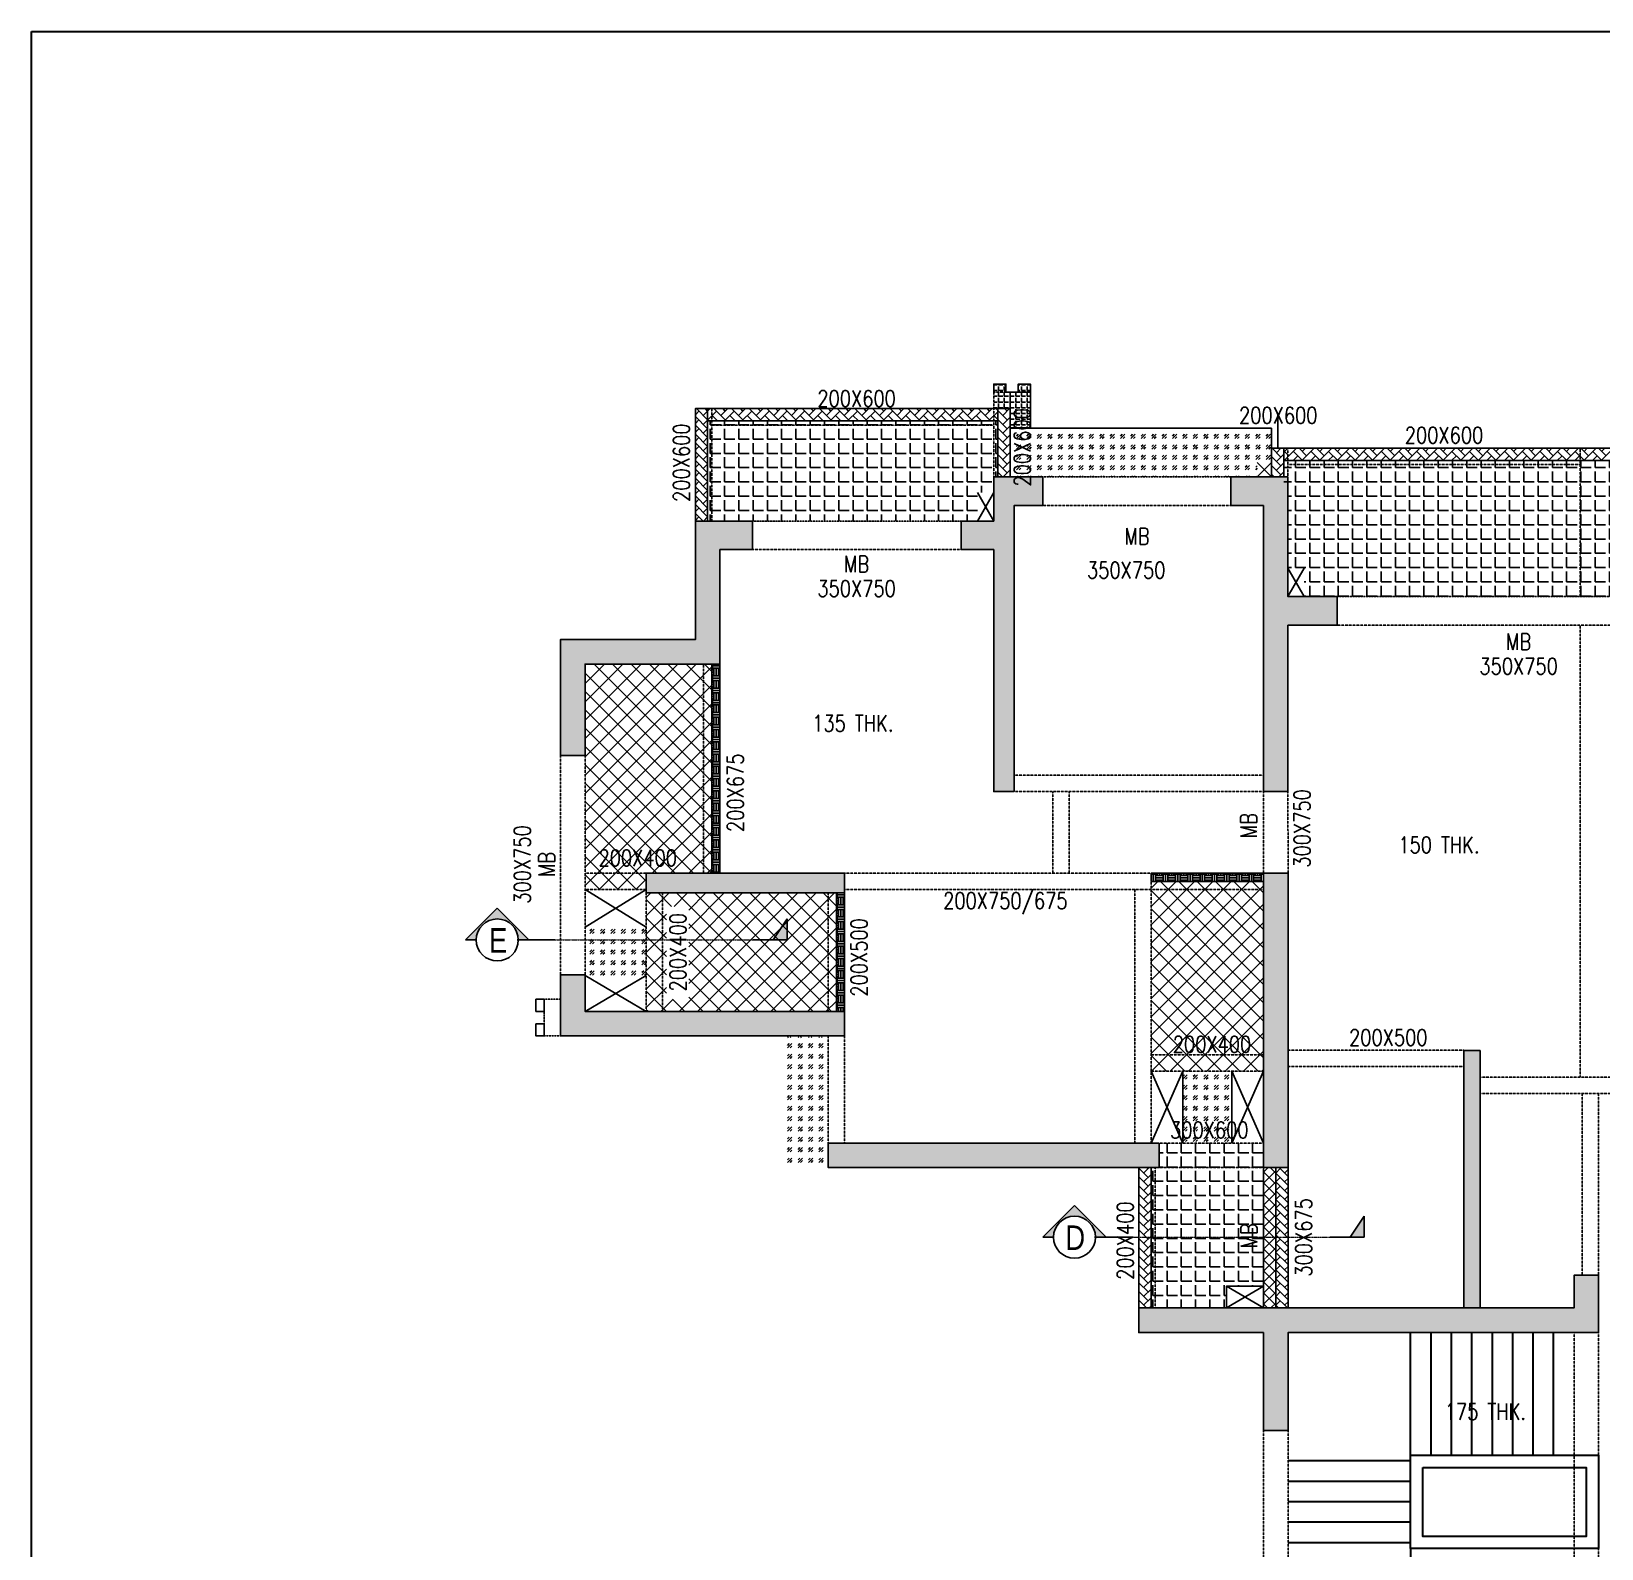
# Model space of a CAD drawing. Header units: millimetres. Extents: x 4277 to 218637, y 6776 to 49510.
# Drawn here: x 77037 to 96248, y 30947 to 49510 of the extents above; entities that cross this region are included whole.
import ezdxf
from ezdxf.enums import TextEntityAlignment as Align

# ---------------------------------------------------------------- set-up
doc = ezdxf.new("R2010")
doc.units = ezdxf.units.MM
for name, pattern in [('DASHED2', [0.375, 0.25, -0.125]), ('DOT', [0.25, 0, -0.25]), ('HIDDEN', [0.375, 0.25, -0.125])]:
    doc.linetypes.add(name, pattern=pattern)
for name, color, linetype in [('BEAM', 3, 'DASHED2'), ('BEAM NO', 3, 'Continuous'), ('COL', 6, 'Continuous'), ('col solid', 20, 'Continuous'), ('COVER', 2, 'Continuous'), ('CUT', 9, 'Continuous'), ('DIM.', 11, 'Continuous'), ('DOTED LINE', 7, 'DOT'), ('HAT', 30, 'Continuous'), ('S-Refr-Sect', 2, 'Continuous'), ('SLAB NO', 3, 'Continuous'), ('SYMBOL', 1, 'Continuous')]:
    doc.layers.add(name, color=color, linetype=linetype)
for name, color, linetype, lineweight in [('BEAM SIZES', 3, 'Continuous', 0), ('Boundary', 40, 'Continuous', 30), ('OTHER', 7, 'Continuous', 30), ('RC PARDI 100MM', 2, 'Continuous', 25), ('RC PARDI 150MM', 2, 'Continuous', 25), ('RC PARDI 200MM', 2, 'Continuous', 25)]:
    doc.layers.add(name, color=color, linetype=linetype, lineweight=lineweight)
doc.styles.add('Arial', font='arial.ttf')
doc.styles.add('romance', font='SIMPLEX.shx')
doc.styles.add('ROMANS', font='romans.shx', dxfattribs={"width": 1.2})
doc.dimstyles.new('25T', dxfattribs={"dimscale": 0.25, "dimtxt": 200, "dimasz": 180, "dimexe": 50, "dimexo": 50, "dimgap": 75, "dimtad": 1, "dimdec": 0, "dimzin": 0, "dimdsep": 46, "dimtxsty": 'romance', "dimcen": 0.09, "dimdle": 150, "dimclrd": 11, "dimclre": 11, "dimclrt": 2, "dimadec": 0, "dimazin": 0, "dimtfac": 1, "dimtdec": 0, "dimtofl": 0, "dimtmove": 0, "dimatfit": 3, "dimfxl": 1, "dimtolj": 1, "dimtzin": 0, "dimarcsym": 0})
pattern_1 = [(0, (140000.34, -120499.32), (0, 174.625), [127, -47.625]), (90, (140000.34, -120499.32), (-174.625, 1e-14), [127, -47.625])]
pattern_2 = [(45, (140000.34, -120499.32), (-112.2532, 112.2532), []), (135, (140000.34, -120499.32), (-112.2532, -112.2532), [])]
pattern_3 = [(45, (140000.34, -120499.316), (0, 107.763073), [228.6, -76.2]), (135, (140054.224, -120445.435), (1e-14, 107.763073), [228.6, -76.2])]
pattern_4 = [(45, (140000.34, -120499.32), (127.27922, 0), [75, -105]), (45, (140032.16, -120499.32), (127.27922, 0), [30, -150]), (45, (140000.34, -120467.5), (127.27922, 0), [30, -150])]
pattern_5 = [(0, (140000.34, -120499.316), (0, 69.85), [50.8, -19.05]), (90, (140000.34, -120499.316), (-69.85, 4e-15), [50.8, -19.05])]

# ---------------------------------------------------------------- blocks, each defined once
blk = doc.blocks.new('A-SEC-REF-ARROW')
at = {"layer": 'S-Refr-Sect'}
h = blk.add_hatch(color=11, dxfattribs=at)
edge = h.paths.add_edge_path()
edge.add_line((0, 904), (0, 600))
edge.add_arc((0, 0), 600, 90, 180)
edge.add_arc((0, 0), 600, 180, 270)
edge.add_line((0, -600), (0, -904))
edge.add_line((0, -904), (-904, 0))
edge.add_line((-904, 0), (0, 904))
at = {"layer": 'S-Refr-Sect', "color": 11, "linetype": 'Continuous', "ltscale": 100}
for p, q in [((-904, 0), (0, 904)), ((0, 904), (0, 600)), ((0, -904), (-904, 0)), ((0, -600), (0, -904))]:
    blk.add_line(p, q, dxfattribs=at)
at = {"layer": 'S-Refr-Sect', "color": 2, "linetype": 'Continuous'}
blk.add_circle((0, 0), 600, dxfattribs=at)
blk = doc.blocks.new('SECTION')
at = {"layer": 'SYMBOL', "color": 2, "linetype": 'Continuous'}
blk.add_line((1582547, -157327), (1583086, -157327), dxfattribs=at)
at = {"layer": 'SYMBOL', "ltscale": 800, "xscale": -0.500000000299394, "yscale": 0.5000000005322244, "zscale": 0.5, "rotation": 89.96648996946367}
blk.add_blockref('A-SEC-REF-ARROW', (1583371, -157327), dxfattribs=at)
at = {"layer": 'SYMBOL', "color": 1, "linetype": 'Continuous', "style": 'Arial', "width": 0.8}
blk.add_attdef('1', text='', height=350, dxfattribs=at).set_placement((1583359, -157334), align=Align.MIDDLE)
blk = doc.blocks.new('SEC-END')
at = {"linetype": 'Continuous'}
for p, q in [((-300, 0), (0, 200)), ((0, 0), (-300, 0))]:
    blk.add_line(p, q, dxfattribs=at)
blk.add_solid([(-300, 0), (0, 0), (-300, 0), (0, 200)], dxfattribs=at)
blk = doc.blocks.new('SEC-T1')
at = {"layer": 'S-Refr-Sect', "linetype": 'Continuous'}
blk.add_line((0, 4.84), (0, 0), dxfattribs=at)
at = {"layer": 'S-Refr-Sect', "extrusion": (0, 0, -1), "xscale": 0.009999999999998, "yscale": 0.009999999999998, "zscale": -0.01, "rotation": 180}
blk.add_blockref('SEC-END', (0, 4.84), dxfattribs=at)

msp = doc.modelspace()

# ---------------------------------------------------------------- hatches: boundary and pattern name
at = {"layer": 'col solid'}
h = msp.add_hatch(color=256, dxfattribs=at)
h.dxf.hatch_style = 1
h.paths.add_polyline_path([(88810, 44059), (89410, 44059), (89410, 43709), (89060, 43709), (89060, 40209), (88810, 40209), (88810, 43169), (88411, 43169), (88411, 43519), (88810, 43519)])
h = msp.add_hatch(color=256, dxfattribs=at)
h.dxf.hatch_style = 1
h.paths.add_polyline_path([(92410, 42244), (92410, 40209), (92110, 40209), (92110, 43709), (91710, 43709), (91710, 44059), (92410, 44059), (92410, 42594), (93011, 42594), (93011, 42244), (92410, 42244)])
h = msp.add_hatch(color=256, dxfattribs=at)
h.dxf.hatch_style = 1
h.paths.add_polyline_path([(85160, 41769), (83810, 41769), (83810, 40649), (83510, 40649), (83510, 42069), (85160, 42069), (85160, 43519), (85860, 43519), (85860, 43169), (85460, 43169), (85460, 41769)])
h = msp.add_hatch(color=256, dxfattribs=at)
h.dxf.hatch_style = 1
h.paths.add_polyline_path([(86985, 39212), (84560, 39212), (84560, 38969), (86985, 38969)])
h = msp.add_hatch(color=256, dxfattribs=at)
h.dxf.hatch_style = 1
h.paths.add_polyline_path([(92412, 39209), (92110, 39209), (92110, 35609), (92412, 35609)])
h = msp.add_hatch(color=256, dxfattribs=at)
h.dxf.hatch_style = 1
h.paths.add_polyline_path([(86985, 37219), (86985, 37519), (83810, 37519), (83810, 37969), (83510, 37969), (83510, 37219)])
h = msp.add_hatch(color=256, dxfattribs=at)
h.dxf.hatch_style = 1
h.paths.add_polyline_path([(94561, 33891), (94761, 33891), (94762, 33891), (94762, 37041), (94562, 37041)])
h = msp.add_hatch(color=256, dxfattribs=at)
h.dxf.hatch_style = 1
h.paths.add_polyline_path([(90835, 35909), (86785, 35909), (86785, 35609), (90835, 35609)])
h = msp.add_hatch(color=256, dxfattribs=at)
h.dxf.hatch_style = 1
h.paths.add_polyline_path([(96211, 33591), (96211, 34291), (95911, 34291), (95911, 33891), (90585, 33891), (90585, 33591), (92111, 33591), (92111, 33191), (92411, 33191), (92411, 33591)])
h = msp.add_hatch(color=256, dxfattribs=at)
h.dxf.hatch_style = 1
h.paths.add_polyline_path([(96211, 33591), (96211, 34291), (95911, 34291), (95911, 33891), (92411, 33891), (92411, 33891), (92111, 33891), (92112, 33891), (90585, 33891), (90585, 33591), (92111, 33591), (92111, 32391), (92411, 32391), (92411, 33591)])
at = {"layer": 'HAT'}
h = msp.add_hatch(dxfattribs=at)
h.set_pattern_fill('ANGLE', color=256, scale=10)
h.set_pattern_definition(pattern_5)
h.paths.add_polyline_path([(88810, 45094), (88960, 45094), (88960, 45194), (88810, 45194)])
h = msp.add_hatch(dxfattribs=at)
h.set_pattern_fill('ANGLE', color=256, scale=10)
h.set_pattern_definition(pattern_5)
h.paths.add_polyline_path([(89110, 45194), (89260, 45194), (89260, 45094), (89110, 45094)])
h = msp.add_hatch(dxfattribs=at)
h.set_pattern_fill('ANGLE', color=256, scale=10)
h.set_pattern_definition(pattern_5)
h.paths.add_polyline_path([(89010, 45094), (88810, 45094), (88810, 44894), (89010, 44894)])
h = msp.add_hatch(dxfattribs=at)
h.set_pattern_fill('ANGLE', color=256, scale=10)
h.set_pattern_definition(pattern_5)
h.paths.add_polyline_path([(89010, 45094), (89260, 45094), (89260, 44659), (89010, 44659)])
h = msp.add_hatch(dxfattribs=at)
h.set_pattern_fill('ANGLE', color=256, scale=25)
h.set_pattern_definition(pattern_1)
h.paths.add_polyline_path([(85310, 44744), (88860, 44744), (88860, 44059), (88810, 44059), (88810, 43869), (88611, 43869), (88610, 43519), (85310, 43519)])
h = msp.add_hatch(dxfattribs=at)
h.set_pattern_fill('GOST_GLASS', color=256, scale=15)
h.set_pattern_definition([(45, (140000.35, -120299.32), (127.27922, 0), [75, -105]), (45, (140032.17, -120299.32), (127.27922, 0), [30, -150]), (45, (140000.35, -120267.5), (127.27922, 0), [30, -150])])
h.paths.add_polyline_path([(92210, 44654), (89010, 44654), (89010, 44059), (92035, 44059), (92035, 44234), (92210, 44234)])
h = msp.add_hatch(dxfattribs=at)
h.set_pattern_fill('ANGLE', color=256, scale=25)
h.set_pattern_definition(pattern_1)
h.paths.add_polyline_path([(92360, 44259), (95985, 44259), (95985, 42594), (92610, 42594), (92610, 42944), (92410, 42944), (92410, 43859), (92360, 43859)])
h = msp.add_hatch(dxfattribs=at)
h.set_pattern_fill('ANGLE', color=256, scale=25)
h.set_pattern_definition(pattern_1)
h.paths.add_polyline_path([(96375, 43959), (96655, 43959), (96655, 42836), (96375, 42836)], flags=16)
h.paths.add_polyline_path([(95985, 44259), (99610, 44259), (99610, 43759), (99560, 43759), (99560, 42944), (99360, 42944), (99360, 42594), (95985, 42594)])
at = {"layer": 'HAT', "linetype": 'ByBlock'}
h = msp.add_hatch(dxfattribs=at)
h.set_pattern_fill('ANSI37', color=256, scale=50)
h.set_pattern_definition(pattern_2)
edge = h.paths.add_edge_path()
edge.add_line((83810, 41769), (85360, 41769))
edge.add_line((85360, 41769), (85360, 39209))
edge.add_line((85360, 39209), (84560, 39209))
edge.add_line((84560, 39209), (84560, 39009))
edge.add_line((84560, 39009), (83810, 39009))
edge.add_line((83810, 39009), (83810, 41769))
h = msp.add_hatch(dxfattribs=at)
h.set_pattern_fill('ANSI37', color=256, scale=50)
h.set_pattern_definition(pattern_2)
h.paths.add_polyline_path([(90735, 36789), (92110, 36789), (92110, 39109), (90735, 39109)])
h = msp.add_hatch(dxfattribs=at)
h.set_pattern_fill('ANSI37', color=256, scale=50)
h.set_pattern_definition(pattern_2)
h.paths.add_polyline_path([(84807, 38803), (85080, 38803), (85080, 37669), (84807, 37669)])
h.paths.add_polyline_path([(84560, 38969), (86885, 38969), (86885, 37519), (84560, 37519)])
at = {"layer": 'HAT'}
h = msp.add_hatch(dxfattribs=at)
h.set_pattern_fill('GOST_GLASS', color=256, scale=15)
h.set_pattern_definition(pattern_4)
h.paths.add_polyline_path([(83810, 38549), (84560, 38549), (84560, 37959), (83810, 37959)])
h = msp.add_hatch(dxfattribs=at)
h.set_pattern_fill('GOST_GLASS', color=256, scale=15)
h.set_pattern_definition(pattern_4)
h.paths.add_polyline_path([(86235, 37209), (86785, 37209), (86785, 35609), (86235, 35609)])
h = msp.add_hatch(dxfattribs=at)
h.set_pattern_fill('GOST_GLASS', color=256, scale=15)
h.set_pattern_definition(pattern_4)
h.paths.add_polyline_path([(91123, 36789), (91723, 36789), (91723, 35909), (91123, 35909)])
h = msp.add_hatch(dxfattribs=at)
h.set_pattern_fill('ANGLE', color=256, scale=25)
h.set_pattern_definition(pattern_1)
h.paths.add_polyline_path([(90835, 35909), (92110, 35909), (92110, 35609), (90835, 35609)])
h = msp.add_hatch(dxfattribs=at)
h.set_pattern_fill('ANGLE', color=256, scale=25)
h.set_pattern_definition(pattern_1)
edge = h.paths.add_edge_path()
edge.add_line((90735, 35609), (92135, 35609))
edge.add_line((92135, 35609), (92112, 34159))
edge.add_line((92112, 34159), (91660, 34159))
edge.add_line((91660, 34159), (91660, 33891))
edge.add_line((91660, 33891), (90735, 33891))
edge.add_line((90735, 33891), (90735, 35609))
at = {"layer": 'HAT', "linetype": 'ByBlock'}
h = msp.add_hatch(dxfattribs=at)
h.set_pattern_fill('ANSI37', color=256, scale=30)
h.set_pattern_definition([(45, (140000.34, -120499.32), (-67.35192, 67.35192), []), (135, (140000.34, -120499.32), (-67.35192, -67.35192), [])])
h.paths.add_polyline_path([(92111, 33891), (92261, 33891), (92261, 35609), (92112, 35609)])
at = {"layer": 'RC PARDI 100MM'}
h = msp.add_hatch(dxfattribs=at)
h.set_pattern_fill('EARTH', color=30, scale=300, angle=270)
h.set_pattern_definition([(270, (-84412.21, 215258.9), (75, -75), [75, -75]), (270, (-84384.085, 215258.9), (75, -75), [75, -75]), (270, (-84355.96, 215258.9), (75, -75), [75, -75]), (360, (-84346.585, 215249.53), (75, 75), [75, -75]), (360, (-84346.585, 215221.4), (75, 75), [75, -75]), (360, (-84346.585, 215193.28), (75, 75), [75, -75])])
h.paths.add_polyline_path([(85460, 41769), (85460, 39209), (85360, 39209), (85360, 41769)])
h = msp.add_hatch(dxfattribs=at)
h.set_pattern_fill('EARTH', color=30, scale=300, angle=180)
h.set_pattern_definition([(180, (265625.13, 208981.15), (-75, -75), [75, -75]), (180, (265625.13, 208953.02), (-75, -75), [75, -75]), (180, (265625.13, 208924.9), (-75, -75), [75, -75]), (270, (265615.755, 208915.52), (75, -75), [75, -75]), (270, (265587.63, 208915.52), (75, -75), [75, -75]), (270, (265559.505, 208915.52), (75, -75), [75, -75])])
h.paths.add_polyline_path([(92110, 39109), (90735, 39109), (90735, 39209), (92110, 39209)])
h = msp.add_hatch(dxfattribs=at)
h.set_pattern_fill('EARTH', color=30, scale=300, angle=270)
h.set_pattern_definition([(270, (-82887.21, 212458.9), (75, -75), [75, -75]), (270, (-82859.085, 212458.9), (75, -75), [75, -75]), (270, (-82830.96, 212458.9), (75, -75), [75, -75]), (360, (-82821.585, 212449.53), (75, 75), [75, -75]), (360, (-82821.585, 212421.4), (75, 75), [75, -75]), (360, (-82821.585, 212393.28), (75, 75), [75, -75])])
h.paths.add_polyline_path([(86985, 38969), (86985, 37519), (86885, 37519), (86885, 38969)])
at = {"layer": 'RC PARDI 150MM'}
h = msp.add_hatch(dxfattribs=at)
h.set_pattern_fill('AR-HBONE', color=30, scale=0.75)
h.set_pattern_definition(pattern_3)
h.paths.add_polyline_path([(85160, 43519), (85310, 43519), (85310, 44894), (85160, 44894)])
h = msp.add_hatch(dxfattribs=at)
h.set_pattern_fill('AR-HBONE', color=30, scale=0.75)
h.set_pattern_definition(pattern_3)
h.paths.add_polyline_path([(85310, 44894), (88860, 44894), (88860, 44744), (85310, 44744)])
h = msp.add_hatch(dxfattribs=at)
h.set_pattern_fill('AR-HBONE', color=30, scale=0.75)
h.set_pattern_definition(pattern_3)
h.paths.add_polyline_path([(89010, 44059), (88860, 44059), (88860, 44894), (89010, 44894)])
h = msp.add_hatch(dxfattribs=at)
h.set_pattern_fill('AR-HBONE', color=30, scale=0.75)
h.set_pattern_definition([(45, (143349.86, -120199.316), (0, 107.763073), [228.6, -76.2]), (135, (143403.74, -120145.434), (1e-14, 107.763073), [228.6, -76.2])])
h.paths.add_polyline_path([(92360, 44059), (92210, 44059), (92210, 44409), (92360, 44409)])
h = msp.add_hatch(dxfattribs=at)
h.set_pattern_fill('AR-HBONE', color=30, scale=0.75)
h.set_pattern_definition([(45, (140000.34, -120399.316), (0, 107.763073), [228.6, -76.2]), (135, (140054.224, -120345.435), (1e-14, 107.763073), [228.6, -76.2])])
h.paths.add_polyline_path([(92360, 44409), (99610, 44409), (99610, 44259), (92360, 44259)])
h = msp.add_hatch(dxfattribs=at)
h.set_pattern_fill('AR-HBONE', color=30, scale=0.75)
h.set_pattern_definition(pattern_3)
h.paths.add_polyline_path([(90585, 35609), (90735, 35609), (90735, 33891), (90585, 33891)])
h = msp.add_hatch(dxfattribs=at)
h.set_pattern_fill('AR-HBONE', color=30, scale=0.75)
h.set_pattern_definition(pattern_3)
h.paths.add_polyline_path([(92261, 33891), (92411, 33891), (92412, 35609), (92262, 35609)])

# ---------------------------------------------------------------- linework, layer by layer
at = {"layer": 'BEAM', "ltscale": 10}
for p, q in [((88810, 45094, 0), (88810, 44059, 0)), ((89010, 45094, 0), (88810, 45094, 0)), ((89010, 45094, 0), (89010, 44059, 0)), ((85160, 43519), (85160, 44894, 0)), ((85160, 44894, 0), (85360, 44894, 0)), ((85360, 43519), (85360, 44894, 0)), ((85360, 44894, 0), (88810, 44894, 0)), ((88810, 44894, 0), (89010, 44894, 0)), ((85360, 44694, 0), (88810, 44694, 0)), ((92210, 44059, 0), (92210, 44409, 0)), ((92210, 44409, 0), (92410, 44409, 0)), ((92410, 44059, 0), (92410, 44409, 0)), ((95985, 44409, 0), (92410, 44409, 0)), ((95985, 42594, 0), (95985, 44409, 0)), ((96285, 44409, 0), (95985, 44409, 0)), ((95985, 44209, 0), (92410, 44209, 0)), ((85260, 41769, 0), (85260, 39209, 0)), ((90735, 35909, 0), (90735, 39209, 0)), ((84560, 39009, 0), (83810, 39009, 0)), ((90635, 39009, 0), (92110, 39009, 0)), ((84560, 38969, 0), (84560, 37519, 0)), ((86785, 38969, 0), (86785, 37519, 0)), ((86785, 37219, 0), (86785, 35909, 0)), ((92110, 36789, 0), (90735, 36789, 0)), ((90785, 35909, 0), (92110, 35909, 0)), ((90585, 35609, 0), (90585, 33891, 0)), ((90785, 35609, 0), (90785, 33891, 0)), ((90785, 35609, 0), (92110, 35609, 0)), ((92111, 32391, 0), (92111, 30647, 0)), ((92411, 32391, 0), (92411, 30647, 0))]:
    msp.add_line(p, q, dxfattribs=at)
at = {"layer": 'BEAM', "color": 4}
for p, q in [((89410, 44059, 0), (91710, 44059, 0)), ((85860, 43519, 0), (88411, 43519, 0)), ((93011, 42594, 0), (98960, 42594, 0))]:
    msp.add_line(p, q, dxfattribs=at)
at = {"layer": 'BEAM', "color": 4, "linetype": 'HIDDEN', "ltscale": 10}
for p, q in [((89410, 43709, 0), (91710, 43709, 0)), ((85860, 43169, 0), (88411, 43169, 0)), ((93011, 42244, 0), (98960, 42244, 0)), ((92110, 39209, 0), (92110, 40209, 0)), ((92410, 40209, 0), (92412, 39209, 0)), ((92112, 35609, 0), (92112, 33897, 0)), ((92412, 35609, 0), (92412, 33891, 0)), ((95911, 33591, 0), (95911, 29447, 0)), ((96211, 33591, 0), (96211, 29447, 0))]:
    msp.add_line(p, q, dxfattribs=at)
at = {"layer": 'BEAM', "linetype": 'HIDDEN', "ltscale": 10}
for p, q in [((95985, 36716, 0), (95985, 42244, 0)), ((85460, 41769, 0), (85460, 39209, 0)), ((89060, 40409, 0), (92110, 40409, 0)), ((89060, 40209, 0), (92110, 40209, 0)), ((89535, 40209, 0), (89535, 39209, 0)), ((89735, 40209, 0), (89735, 39209, 0)), ((84560, 39209, 0), (83810, 39209, 0)), ((86985, 39209, 0), (92110, 39209, 0)), ((86985, 39009, 0), (90635, 39009, 0)), ((90535, 35909, 0), (90535, 39009, 0)), ((84760, 38969, 0), (84760, 37519, 0)), ((86985, 38969, 0), (86985, 37519, 0)), ((86985, 37219, 0), (86985, 35909, 0)), ((92110, 36989, 0), (90735, 36989, 0)), ((94562, 37044, 0), (92412, 37044, 0)), ((94562, 36844, 0), (92412, 36844, 0)), ((99010, 36716, 0), (94762, 36716, 0)), ((99010, 36516, 0), (94762, 36516, 0)), ((96010, 34291, 0), (96010, 36516, 0)), ((96210, 34291, 0), (96210, 36516, 0))]:
    msp.add_line(p, q, dxfattribs=at)
at = {"layer": 'BEAM', "color": 4, "ltscale": 10}
for p, q in [((83510, 40649, 0), (83510, 37969, 0)), ((83810, 40649, 0), (83810, 37969, 0))]:
    msp.add_line(p, q, dxfattribs=at)
at = {"layer": 'BEAM', "elevation": 0}
msp.add_lwpolyline([(83310, 37669), (83510, 37669), (83510, 37219), (83310, 37219)], close=True, dxfattribs=at)
at = {"layer": 'Boundary'}
msp.add_lwpolyline([(77037, 49510), (138550, 49510), (138550, 6776), (77037, 6776)], close=True, dxfattribs=at)
at = {"layer": 'COL', "elevation": 0}
for points in [[(88810, 44059), (89410, 44059), (89410, 43709), (89060, 43709), (89060, 40209), (88810, 40209), (88810, 43169), (88411, 43169), (88411, 43519), (88810, 43519)], [(92410, 42244), (92410, 40209), (92110, 40209), (92110, 43709), (91710, 43709), (91710, 44059), (92410, 44059), (92410, 42594), (93011, 42594), (93011, 42244), (92410, 42244)], [(86985, 39212), (84560, 39212), (84560, 38969), (86985, 38969)], [(92412, 39209), (92110, 39209), (92110, 35609), (92412, 35609)], [(86985, 37219), (86985, 37519), (83810, 37519), (83810, 37969), (83510, 37969), (83510, 37219)], [(90835, 35909), (86785, 35909), (86785, 35609), (90835, 35609)], [(96211, 33591), (96211, 34291), (95911, 34291), (95911, 33891), (92411, 33891), (92411, 33891), (92111, 33891), (92112, 33891), (90585, 33891), (90585, 33591), (92111, 33591), (92111, 32391), (92411, 32391), (92411, 33591)]]:
    msp.add_lwpolyline(points, close=True, dxfattribs=at)
for points in [[(85160, 41769), (83810, 41769), (83810, 40649), (83510, 40649), (83510, 42069), (85160, 42069), (85160, 43519), (85860, 43519), (85860, 43169), (85460, 43169), (85460, 41769), (85160, 41769)], [(94762, 33891), (94762, 37041), (94562, 37041), (94561, 33891), (94761, 33891)]]:
    msp.add_lwpolyline(points, dxfattribs=at)
at = {"layer": 'COVER'}
for p, q in [((92210, 44654, 0), (89010, 44654, 0)), ((92210, 44654, 0), (92210, 44409, 0)), ((91123, 36789, 0), (91123, 35909, 0)), ((91723, 36789, 0), (91723, 35909, 0))]:
    msp.add_line(p, q, dxfattribs=at)
at = {"layer": 'COVER', "elevation": 0}
msp.add_lwpolyline([(88810, 45094), (88810, 45194), (88960, 45194), (88960, 45094), (89110, 45094), (89110, 45194), (89260, 45194), (89260, 44659), (89010, 44659)], dxfattribs=at)
for points in [[(89010, 45094), (89260, 45094), (89260, 44659), (89010, 44659)], [(85160, 43519), (85310, 43519), (85310, 44894), (85160, 44894)], [(85310, 44894), (88860, 44894), (88860, 44744), (85310, 44744)], [(89010, 44059), (88860, 44059), (88860, 44894), (89010, 44894)], [(92360, 44059), (92210, 44059), (92210, 44409), (92360, 44409)], [(92360, 44409), (99610, 44409), (99610, 44259), (92360, 44259)], [(83210, 37669), (83310, 37669), (83310, 37519), (83210, 37519)], [(83210, 37369), (83310, 37369), (83310, 37219), (83210, 37219)], [(90585, 35609), (90735, 35609), (90735, 33891), (90585, 33891)], [(92111, 33891), (92261, 33891), (92261, 35609), (92112, 35609)], [(92261, 33891), (92411, 33891), (92412, 35609), (92262, 35609)], [(92112, 34159), (91660, 34159), (91660, 33891), (92112, 33891)]]:
    msp.add_lwpolyline(points, close=True, dxfattribs=at)
at = {"layer": 'COVER', "const_width": 0.1, "elevation": 0}
for points in [[(92035, 44234), (92210, 44234), (92210, 44059), (92035, 44059)], [(88611, 43869), (88810, 43869), (88810, 43519), (88611, 43519)], [(92610, 42944), (92410, 42944), (92410, 42594), (92610, 42594)]]:
    msp.add_lwpolyline(points, close=True, dxfattribs=at)
for points in [[(84560, 38549), (83810, 38549), (83810, 37959), (84560, 37959)], [(86785, 35609), (86235, 35609), (86235, 37209)]]:
    msp.add_lwpolyline(points, dxfattribs=at)
at = {"layer": 'CUT'}
for p, q in [((92035, 44059, 0), (92210, 44234, 0)), ((92035, 44234, 0), (92210, 44059, 0)), ((88611, 43869, 0), (88810, 43519, 0)), ((88611, 43519, 0), (88810, 43869, 0)), ((92610, 42944, 0), (92410, 42594, 0)), ((92610, 42594, 0), (92410, 42944, 0)), ((84560, 38549, 0), (83810, 39009, 0)), ((83810, 38549, 0), (84560, 39009, 0)), ((84560, 37959, 0), (83810, 37519, 0)), ((84560, 37519, 0), (83810, 37959, 0)), ((90735, 36789, 0), (91123, 35909, 0)), ((90735, 35909, 0), (91123, 36789, 0)), ((91723, 36789, 0), (92110, 35909, 0)), ((91723, 35909, 0), (92110, 36789, 0)), ((92112, 34159, 0), (91660, 33891, 0)), ((92112, 33891, 0), (91660, 34159, 0))]:
    msp.add_line(p, q, dxfattribs=at)
at = {"layer": 'DOTED LINE', "color": 1, "linetype": 'DOT', "lineweight": 9, "ltscale": 0.005}
for p, q in [((83443, 38394, 19758), (85867, 38394, 19758)), ((90505, 34757, 0), (92928, 34757, 0))]:
    msp.add_line(p, q, dxfattribs=at)
at = {"layer": 'OTHER'}
for p, q in [((93911, 32091, 0), (93911, 33591, 0)), ((94161, 32091, 0), (94161, 33591, 0)), ((94411, 32091, 0), (94411, 33591, 0)), ((94661, 32091, 0), (94661, 33591, 0)), ((94911, 32091, 0), (94911, 33591, 0)), ((95161, 32091, 0), (95161, 33591, 0)), ((95411, 32091, 0), (95411, 33591, 0)), ((95661, 32091, 0), (95661, 33591, 0)), ((93911, 32019, 0), (92411, 32019, 0)), ((93911, 31769, 0), (92411, 31769, 0)), ((93911, 31519, 0), (92411, 31519, 0)), ((93911, 31269, 0), (92411, 31269, 0)), ((93911, 31019, 0), (92411, 31019, 0)), ((93911, 30947, 0), (93911, 29447, 0))]:
    msp.add_line(p, q, dxfattribs=at)
at = {"layer": 'OTHER', "elevation": 0}
for points in [[(93911, 32091), (96211, 32091), (96211, 30947), (93911, 30947)], [(94061, 31941), (96061, 31941), (96061, 31097), (94061, 31097)]]:
    msp.add_lwpolyline(points, close=True, dxfattribs=at)
at = {"layer": 'RC PARDI 200MM', "elevation": 0}
for points in [[(85460, 41769), (85460, 39209), (85360, 39209), (85360, 41769)], [(92110, 39109), (90735, 39109), (90735, 39209), (92110, 39209)], [(86985, 38969), (86985, 37519), (86885, 37519), (86885, 38969)]]:
    msp.add_lwpolyline(points, close=True, dxfattribs=at)

# ---------------------------------------------------------------- block references
at = {"layer": 'S-Refr-Sect'}
ref = msp.add_blockref('SECTION', (1439990, 172452, 19758), dxfattribs=dict(at, xscale=-0.8571428571271091, yscale=0.8571428571271091, zscale=0.8571428571271091, rotation=359.9664972087333))
ref.add_attrib('1', 'E', dxfattribs={"layer": 'SYMBOL', "color": 1, "linetype": 'Continuous', "height": 300, "style": 'Arial', "width": 0.8}).set_placement((82747, 38388, 19758), align=Align.MIDDLE)
at = {"layer": 'S-Refr-Sect', "xscale": 85.71428571594944, "yscale": 85.71428571594944, "zscale": 85.71428571594944, "rotation": 270.0000071903749}
for p in [(85867, 38394, 19758), (92928, 34757, 0)]:
    msp.add_blockref('SEC-T1', p, dxfattribs=at)
at = {"layer": 'S-Refr-Sect'}
ref = msp.add_blockref('SECTION', (1447052, 168815, 0), dxfattribs=dict(at, xscale=-0.8571428571271091, yscale=0.8571428571271091, zscale=0.8571428571271091, rotation=359.9664972087333))
ref.add_attrib('1', 'D', dxfattribs={"layer": 'SYMBOL', "color": 1, "linetype": 'Continuous', "height": 300, "style": 'Arial', "width": 0.8}).set_placement((89808, 34751, 0), align=Align.MIDDLE)

# ---------------------------------------------------------------- texts
at = {"layer": 'BEAM NO', "style": 'ROMANS', "width": 0.8}
for p in [(90564, 43172, 0), (87133, 42832, 0), (95233, 41882, 0)]:
    msp.add_text('MB', height=200, dxfattribs=at).set_placement(p, align=Align.BOTTOM_CENTER)
for p in [(92090, 39792, 0), (83502, 39317, 0), (92092, 34774, 0)]:
    msp.add_text('MB', height=200, rotation=90, dxfattribs=at).set_placement(p, align=Align.BOTTOM_CENTER)
at = {"layer": 'BEAM SIZES', "style": 'ROMANS', "width": 0.8}
for s, p in [('200X600', (87133, 44857, 0)), ('200X600', (92292, 44652, 0)), ('200X600', (94320, 44409, 0)), ('350X750', (90432, 42758, 0)), ('350X750', (87133, 42533, 0)), ('350X750', (95233, 41583, 0)), ('200X400', (84455, 39238, 0)), ('200X750/675', (88953, 38715, 0)), ('200X500', (93638, 37040, 0)), ('200X400', (91481, 36956, 0)), ('300X600', (91448, 35909, 0))]:
    msp.add_text(s, height=200, dxfattribs=at).set_placement(p, align=Align.BOTTOM_CENTER)
for s, p in [('200X600', (89321, 44421, 0)), ('200X600', (85150, 44233, 0)), ('200X675', (85810, 40194, 0)), ('300X750', (92743, 39758, 0)), ('300X750', (83203, 39317, 0)), ('200X400', (85106, 38243)), ('200X500', (87323, 38180, 0)), ('200X400', (90579, 34715, 0)), ('300X675', (92762, 34754, 0))]:
    msp.add_text(s, height=200, rotation=90, dxfattribs=at).set_placement(p, align=Align.BOTTOM_CENTER)
at = {"layer": 'SLAB NO', "style": 'ROMANS', "width": 0.8}
for s, p in [('135 THK.', (87087, 40884, 0)), ('150 THK.', (94258, 39397, 0)), ('175 THK.', (94826, 32463, 0))]:
    msp.add_text(s, height=200, dxfattribs=at).set_placement(p, align=Align.BOTTOM_CENTER)

# ---------------------------------------------------------------- leaders
at = {"layer": 'DIM.', "ltscale": 10}
msp.add_leader([(92285, 44409, 0), (92285, 44832, 0)], dimstyle='25T', dxfattribs=at)

doc.saveas('drawing.dxf')
